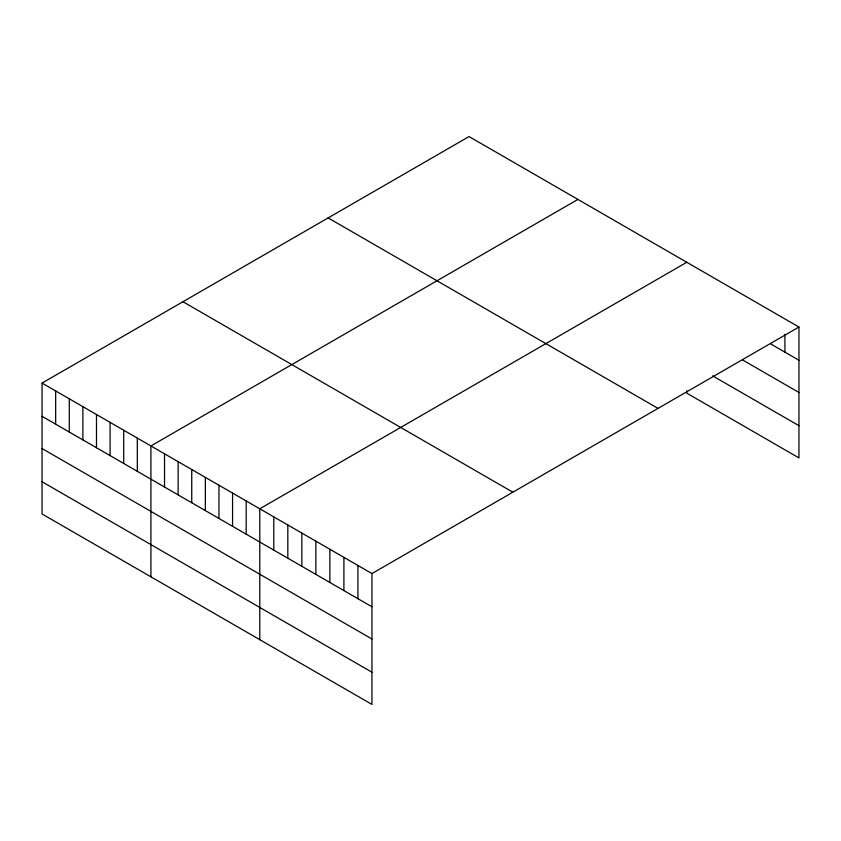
<?xml version="1.0" encoding="UTF-8"?>
<svg xmlns="http://www.w3.org/2000/svg" width="841" height="841" viewBox="0 0 841 841"><rect width="100%" height="100%" fill="white"/><g stroke="black" fill="none" stroke-linecap="round" stroke-linejoin="round"><path stroke-width="1.26" d="M798.95 327.033L371.953 573.562L371.953 704.432L42.05 513.967L42.05 383.086L469.047 136.568L798.95 327.033L798.95 457.914L686.782 393.146L686.782 390.676M577.914 199.422L150.917 445.94L150.917 576.821M686.782 262.276L259.785 508.794L259.785 639.675M770.913 344.064L798.95 360.253M742.866 360.106L798.95 392.484M712.663 375.874L798.95 425.683M328.137 217.914L658.04 408.39M182.96 301.74L512.863 492.206M42.05 383.086L371.953 573.562M42.05 416.316L371.953 606.782M42.05 448.537L371.953 639.002M42.05 481.746L371.953 672.211M784.926 334.276L784.926 352.158M357.93 565.467L357.93 598.687M343.906 557.373L343.906 590.592M329.893 549.268L329.893 582.498M315.869 541.173L315.869 574.403M301.845 533.078L301.845 566.308M287.822 524.984L287.822 558.214M273.809 516.889L273.809 550.119M246.182 500.942L246.182 534.172M232.568 493.089L232.568 526.308M218.965 485.225L218.965 518.455M205.351 477.373L205.351 510.592M191.748 469.52L191.748 502.739M178.134 461.656L178.134 494.886M164.531 453.804L164.531 487.023M137.314 438.087L137.314 471.317M123.701 430.235L123.701 463.454M110.097 422.371L110.097 455.601M96.484 414.518L96.484 447.738M82.881 406.666L82.881 439.885M69.267 398.802L69.267 432.032M55.664 390.949L55.664 424.169"/></g></svg>
